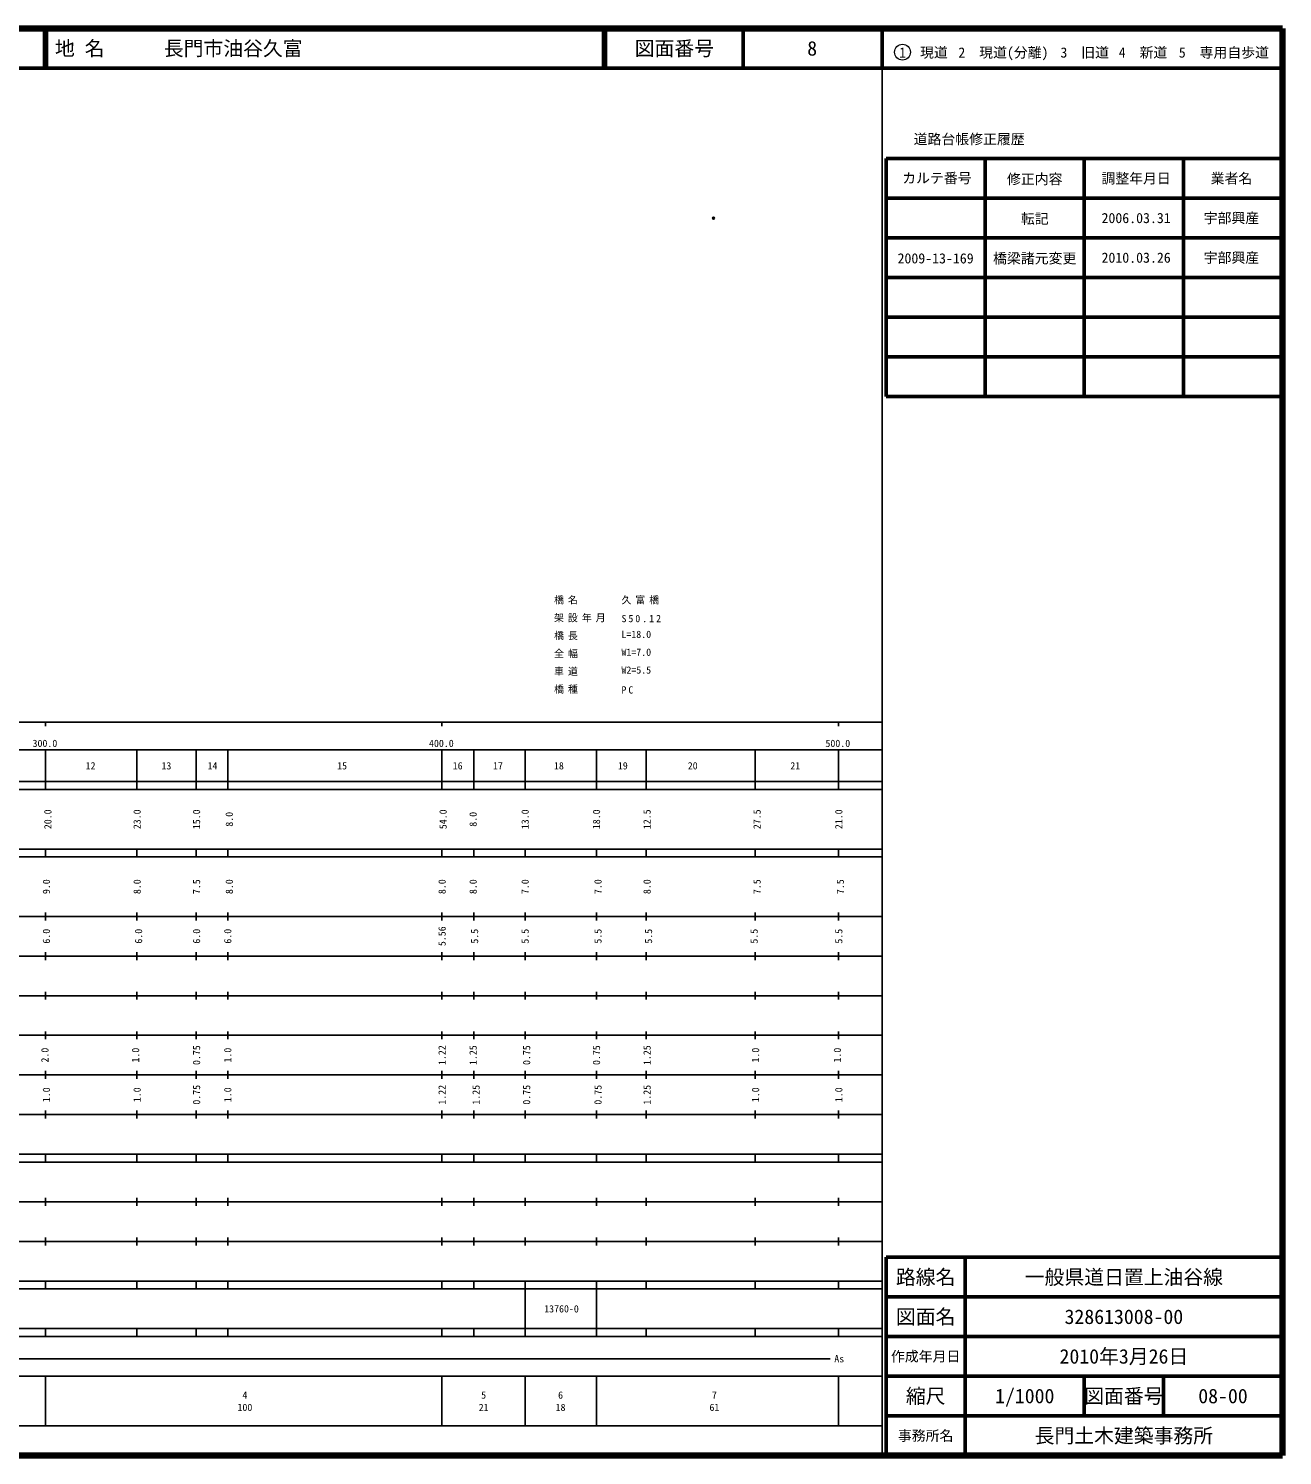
# Model space of a CAD drawing. Units: millimetres on the paper, with parts at other scales. Extents: x 40 to 680, y 20 to 380.
# Drawn here: x 363.7 to 680, y 20 to 380 of the extents above; entities that cross this region are included whole.
import ezdxf
from ezdxf.enums import TextEntityAlignment as Align

# ---------------------------------------------------------------- set-up
doc = ezdxf.new("R2010")
doc.units = ezdxf.units.MM
doc.header["$PDMODE"] = 32
doc.header["$PDSIZE"] = 0.5
doc.layers.add('M-OTRS', color=6, linetype='Continuous')
doc.layers.add('M-STR-HTXT', color=7, linetype='Continuous')
for name, color, linetype, lineweight in [('M-TTL', 2, 'Continuous', 140), ('M-TTL-BAND', 7, 'Continuous', 25), ('M-TTL-FRAM', 2, 'Continuous', 50), ('M-TTL-LINE', 7, 'Continuous', 50), ('M-TTL-TXT', 7, 'Continuous', 13)]:
    doc.layers.add(name, color=color, linetype=linetype, lineweight=lineweight)
doc.styles.add('ＭＳ ゴシック', font='')
doc.styles.get('ＭＳ ゴシック').set_extended_font_data('MS Gothic')

msp = doc.modelspace()

# ---------------------------------------------------------------- linework, layer by layer
at = {"layer": 'M-OTRS'}
msp.add_point((536.491, 332.189), dxfattribs=at)
at = {"layer": 'M-TTL'}
for p, q in [((680, 380), (40, 380)), ((680, 20), (680, 380)), ((40, 20), (680, 20))]:
    msp.add_line(p, q, dxfattribs=at)
at = {"layer": 'M-TTL-BAND'}
for p, q in [((579, 20), (579, 370)), ((40, 205), (579, 205)), ((368, 205), (368, 204)), ((468, 205), (468, 204)), ((568, 205), (568, 204)), ((68, 198), (579, 198)), ((368, 198), (368, 188)), ((391, 198), (391, 188)), ((406, 198), (406, 188)), ((414, 198), (414, 188)), ((468, 198), (468, 188)), ((476, 198), (476, 188)), ((489, 198), (489, 188)), ((507, 198), (507, 188)), ((519.5, 198), (519.5, 188)), ((547, 198), (547, 188)), ((568, 198), (568, 188)), ((40, 190), (579, 190)), ((40, 188), (579, 188)), ((40, 173), (579, 173)), ((368, 173), (368, 171)), ((391, 173), (391, 171)), ((406, 173), (406, 171)), ((414, 173), (414, 171)), ((468, 171), (468, 173)), ((476, 173), (476, 171)), ((489, 173), (489, 171)), ((507, 173), (507, 171)), ((519.5, 173), (519.5, 171)), ((547, 173), (547, 171)), ((568, 171), (568, 173)), ((40, 171), (579, 171)), ((40, 156), (579, 156)), ((368, 157), (368, 155)), ((391, 157), (391, 155)), ((406, 157), (406, 155)), ((414, 157), (414, 155)), ((468, 155), (468, 157)), ((476, 157), (476, 155)), ((489, 157), (489, 155)), ((507, 157), (507, 155)), ((519.5, 157), (519.5, 155)), ((547, 157), (547, 155)), ((568, 155), (568, 157)), ((46, 146), (579, 146)), ((368, 147), (368, 145)), ((391, 147), (391, 145)), ((406, 147), (406, 145)), ((414, 147), (414, 145)), ((468, 145), (468, 147)), ((476, 147), (476, 145)), ((489, 147), (489, 145)), ((507, 147), (507, 145)), ((519.5, 147), (519.5, 145)), ((547, 147), (547, 145)), ((568, 145), (568, 147)), ((368, 137), (368, 135)), ((391, 137), (391, 135)), ((406, 137), (406, 135)), ((414, 137), (414, 135)), ((468, 135), (468, 137)), ((476, 137), (476, 135)), ((489, 137), (489, 135)), ((507, 137), (507, 135)), ((519.5, 137), (519.5, 135)), ((547, 137), (547, 135)), ((568, 135), (568, 137)), ((52, 136), (579, 136)), ((46, 126), (579, 126)), ((368, 127), (368, 125)), ((391, 127), (391, 125)), ((406, 127), (406, 125)), ((414, 127), (414, 125)), ((468, 125), (468, 127)), ((476, 127), (476, 125)), ((489, 127), (489, 125)), ((507, 127), (507, 125)), ((519.5, 127), (519.5, 125)), ((547, 127), (547, 125)), ((568, 125), (568, 127)), ((52, 116), (579, 116)), ((368, 117), (368, 115)), ((391, 117), (391, 115)), ((406, 117), (406, 115)), ((414, 117), (414, 115)), ((468, 115), (468, 117)), ((476, 117), (476, 115)), ((489, 117), (489, 115)), ((507, 117), (507, 115)), ((519.5, 117), (519.5, 115)), ((547, 117), (547, 115)), ((568, 115), (568, 117)), ((46, 106), (579, 106)), ((368, 107), (368, 105)), ((391, 107), (391, 105)), ((406, 107), (406, 105)), ((414, 107), (414, 105)), ((468, 105), (468, 107)), ((476, 107), (476, 105)), ((489, 107), (489, 105)), ((507, 107), (507, 105)), ((519.5, 107), (519.5, 105)), ((547, 107), (547, 105)), ((568, 105), (568, 107)), ((40, 96), (579, 96)), ((40, 94), (579, 94)), ((368, 96), (368, 94)), ((391, 96), (391, 94)), ((406, 96), (406, 94)), ((414, 96), (414, 94)), ((468, 94), (468, 96)), ((476, 96), (476, 94)), ((489, 96), (489, 94)), ((507, 96), (507, 94)), ((519.5, 96), (519.5, 94)), ((547, 96), (547, 94)), ((568, 94), (568, 96)), ((49, 84), (579, 84)), ((368, 85), (368, 83)), ((391, 85), (391, 83)), ((406, 85), (406, 83)), ((414, 85), (414, 83)), ((468, 83), (468, 85)), ((476, 85), (476, 83)), ((489, 85), (489, 83)), ((507, 85), (507, 83)), ((519.5, 85), (519.5, 83)), ((547, 85), (547, 83)), ((568, 83), (568, 85)), ((40, 74), (579, 74)), ((368, 75), (368, 73)), ((391, 75), (391, 73)), ((406, 75), (406, 73)), ((414, 75), (414, 73)), ((468, 73), (468, 75)), ((476, 75), (476, 73)), ((489, 75), (489, 73)), ((507, 75), (507, 73)), ((519.5, 75), (519.5, 73)), ((547, 75), (547, 73)), ((568, 73), (568, 75)), ((40, 64), (579, 64)), ((40, 62), (579, 62)), ((368, 64), (368, 62)), ((391, 64), (391, 62)), ((406, 64), (406, 62)), ((414, 64), (414, 62)), ((468, 62), (468, 64)), ((476, 64), (476, 62)), ((489, 64), (489, 52)), ((507, 64), (507, 52)), ((519.5, 64), (519.5, 62)), ((547, 64), (547, 62)), ((568, 62), (568, 64)), ((40, 52), (579, 52)), ((368, 52), (368, 50)), ((391, 52), (391, 50)), ((406, 52), (406, 50)), ((414, 52), (414, 50)), ((468, 50), (468, 52)), ((476, 52), (476, 50)), ((489, 52), (489, 50)), ((507, 52), (507, 50)), ((519.5, 52), (519.5, 50)), ((547, 52), (547, 50)), ((568, 50), (568, 52)), ((40, 50), (579, 50)), ((70.805, 44.406), (565.903, 44.406)), ((40, 40), (579, 40)), ((368, 40), (368, 27.5)), ((468, 40), (468, 27.5)), ((489, 40), (489, 27.5)), ((507, 40), (507, 27.5)), ((568, 40), (568, 27.5)), ((68, 27.5), (579, 27.5))]:
    msp.add_line(p, q, dxfattribs=at)
at = {"layer": 'M-TTL-FRAM'}
for p, q in [((580, 347.197), (580, 287.197)), ((580, 347.197), (680, 347.197)), ((580, 287.197), (680, 287.197)), ((680, 70), (580, 70)), ((580, 70), (580, 20))]:
    msp.add_line(p, q, dxfattribs=at)
at = {"layer": 'M-TTL-LINE'}
for p, q in [((367.75, 380), (367.75, 370)), ((368.25, 380), (368.25, 370)), ((508.747, 380), (508.747, 370)), ((509.247, 380), (509.247, 370)), ((543.997, 380), (543.997, 370)), ((579, 380), (579, 370)), ((40, 370), (680, 370)), ((605, 347.197), (605, 287.197)), ((630, 347.197), (630, 287.197)), ((655, 347.197), (655, 287.197)), ((580, 337.197), (680, 337.197)), ((580, 327.197), (680, 327.197)), ((580, 317.197), (680, 317.197)), ((580, 307.197), (680, 307.197)), ((580, 297.197), (680, 297.197)), ((600, 70), (600, 20)), ((680, 60), (580, 60)), ((680, 50), (580, 50)), ((680, 40), (580, 40)), ((630, 40), (630, 30)), ((650, 40), (650, 30)), ((680, 30), (580, 30))]:
    msp.add_line(p, q, dxfattribs=at)
at = {"layer": 'M-TTL-TXT'}
msp.add_circle((584.147, 374.034), 2, dxfattribs=at)

# ---------------------------------------------------------------- texts
at = {"layer": 'M-STR-HTXT', "style": 'ＭＳ ゴシック'}
for s, p in [('L=18.0', (513.271, 225.698)), ('W1=7.0', (513.271, 221.198)), ('W2=5.5', (513.271, 216.698))]:
    msp.add_text(s, height=1.833, dxfattribs=at).set_placement(p, align=Align.BOTTOM_LEFT)
at = {"layer": 'M-STR-HTXT', "char_height": 1.833, "attachment_point": 7, "style": 'ＭＳ ゴシック'}
for s, insert in [('\\T1.4;橋名', (496.271, 234.698)), ('\\T1.4;久富橋', (513.271, 234.698)), ('\\T1.4;架設年月', (496.271, 230.198)), ('\\T1.4;S50.12', (513.271, 230.198)), ('\\T1.4;橋長', (496.271, 225.698)), ('\\T1.4;全幅', (496.271, 221.198)), ('\\T1.4;車道', (496.271, 216.698)), ('\\T1.4;橋種', (496.271, 212.198)), ('\\T1.4;PC', (513.271, 212.198))]:
    msp.add_mtext(s, dxfattribs=dict(at, insert=insert))
at = {"layer": 'M-TTL-BAND', "style": 'ＭＳ ゴシック'}
for s, p in [('300.0', (367.844, 198.195)), ('400.0', (467.844, 198.195)), ('500.0', (567.844, 198.195))]:
    msp.add_text(s, height=1.833, dxfattribs=at).set_placement(p, align=Align.BOTTOM_CENTER)
for s, p in [('12', (379.362, 194)), ('13', (398.487, 194)), ('14', (410.113, 194)), ('15', (442.811, 194)), ('16', (471.949, 194)), ('17', (482.115, 194)), ('18', (497.491, 194)), ('19', (513.617, 194)), ('20', (531.242, 194)), ('21', (557.118, 194)), ('13760-0', (498.147, 57)), ('As', (568.201, 44.406)), ('4', (418.288, 35.238)), ('5', (478.509, 35.238)), ('6', (497.91, 35.238)), ('7', (536.714, 35.238)), ('100', (418.288, 32.131)), ('21', (478.509, 32.131)), ('18', (497.91, 32.131)), ('61', (536.714, 32.131))]:
    msp.add_text(s, height=1.833, dxfattribs=at).set_placement(p, align=Align.MIDDLE_CENTER)
for s, p in [('20.0', (368.58, 180.5)), ('23.0', (391.081, 180.5)), ('15.0', (406.081, 180.5)), ('8.0', (414.332, 180.5)), ('54.0', (468.26, 180.5)), ('8.0', (475.834, 180.5)), ('13.0', (488.959, 180.5)), ('18.0', (506.96, 180.5)), ('12.5', (519.711, 180.5)), ('27.5', (547.462, 180.5)), ('21.0', (568.087, 180.5)), ('9.0', (368.205, 163.5)), ('8.0', (391.081, 163.5)), ('7.5', (406.081, 163.5)), ('8.0', (414.332, 163.5)), ('8.0', (468.007, 163.5)), ('8.0', (475.834, 163.5)), ('7.0', (488.959, 163.5)), ('7.0', (507.335, 163.5)), ('8.0', (519.711, 163.5)), ('7.5', (547.462, 163.5)), ('7.5', (568.462, 163.5)), ('6.0', (368.205, 151)), ('6.0', (391.456, 151)), ('6.0', (406.081, 151)), ('6.0', (413.957, 151)), ('5.56', (468.007, 151)), ('5.5', (476.209, 151)), ('5.5', (488.959, 151)), ('5.5', (507.335, 151)), ('5.5', (520.086, 151)), ('5.5', (546.712, 151)), ('5.5', (568.087, 151)), ('2.0', (367.83, 121)), ('1.0', (390.706, 121)), ('0.75', (406.081, 121)), ('1.0', (413.957, 121)), ('1.22', (468.007, 121)), ('1.25', (475.834, 121)), ('0.75', (489.334, 121)), ('0.75', (506.96, 121)), ('1.25', (519.711, 121)), ('1.0', (547.087, 121)), ('1.0', (567.712, 121)), ('1.0', (368.205, 111)), ('1.0', (391.081, 111)), ('0.75', (406.081, 111)), ('1.0', (413.957, 111)), ('1.22', (468.007, 111)), ('1.25', (476.584, 111)), ('0.75', (489.334, 111)), ('0.75', (507.335, 111)), ('1.25', (519.711, 111)), ('1.0', (547.087, 111)), ('1.0', (568.087, 111))]:
    msp.add_text(s, height=1.833, rotation=90, dxfattribs=at).set_placement(p, align=Align.MIDDLE_CENTER)
at = {"layer": 'M-TTL-TXT', "style": 'ＭＳ ゴシック'}
msp.add_text('地 名      長門市油谷久富', height=3.666, dxfattribs=at).set_placement((370.38, 375), align=Align.MIDDLE_LEFT)
for s, height, p in [('図面番号', 3.666, (526.622, 375)), ('8', 3.666, (561.372, 375)), ('1\u3000現道', 2.566, (589.448, 373.958)), ('2\u3000現道(分離)', 2.566, (609.619, 373.958)), ('3\u3000旧道', 2.566, (630.121, 373.958)), ('4\u3000新道', 2.566, (644.824, 373.958)), ('5\u3000専用自歩道', 2.566, (665.228, 373.958)), ('道路台帳修正履歴', 2.566, (600.968, 352.113)), ('カルテ番号', 2.566, (592.839, 342.277)), ('修正内容', 2.566, (617.509, 342.023)), ('調整年月日', 2.566, (643.089, 342.197)), ('業者名', 2.566, (667.134, 342.197)), ('転記', 2.566, (617.509, 332.023)), ('2006.03.31', 2.566, (643.089, 332.197)), ('宇部興産', 2.566, (667.134, 332.197)), ('2009-13-169', 2.566, (592.509, 322.023)), ('橋梁諸元変更', 2.566, (617.509, 322.023)), ('2010.03.26', 2.566, (643.089, 322.197)), ('宇部興産', 2.566, (667.134, 322.197)), ('路線名', 3.666, (590, 65)), ('一般県道日置上油谷線', 3.666, (640, 65)), ('図面名', 3.666, (590, 55)), ('328613008-00', 3.666, (640, 55)), ('2010年3月26日', 3.666, (640, 45)), ('作成年月日', 2.566, (590, 45)), ('縮尺', 3.666, (590, 35)), ('1/1000', 3.666, (615, 35)), ('図面番号', 3.666, (640, 35)), ('08-00', 3.666, (665, 35)), ('事務所名', 2.566, (590, 25)), ('長門土木建築事務所', 3.666, (640, 25))]:
    msp.add_text(s, height=height, dxfattribs=at).set_placement(p, align=Align.MIDDLE_CENTER)

doc.saveas('drawing.dxf')
